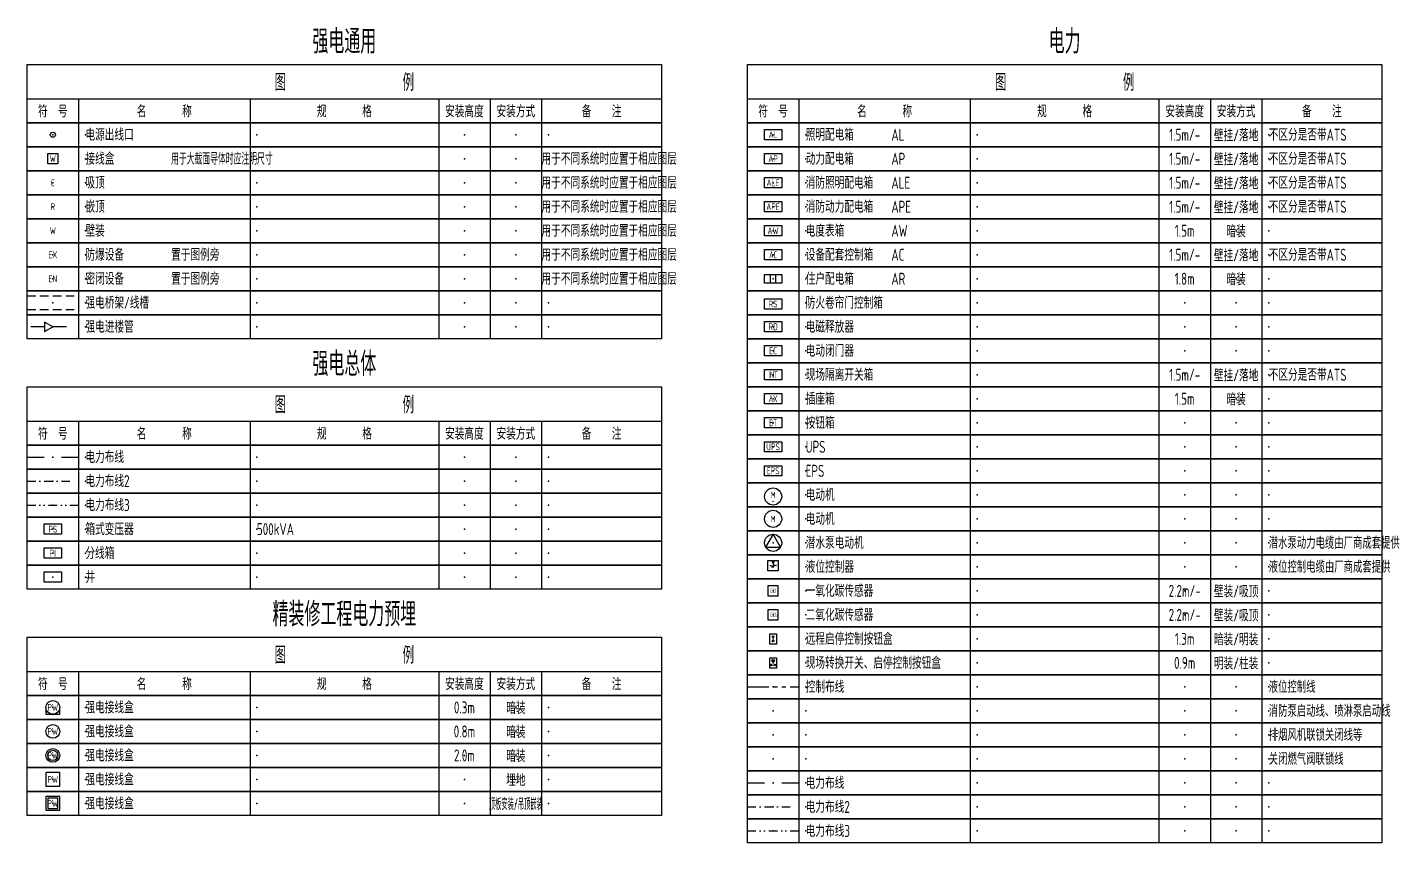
# Model space of a CAD drawing. Header units: millimetres. Extents: x -1582620 to 4754388, y -184455 to 3397362.
# Drawn here: x -692707 to -653207, y 88838 to 112627 of the extents above; entities that cross this region are included whole.
import ezdxf
from ezdxf.enums import TextEntityAlignment as Align

# ---------------------------------------------------------------- set-up
doc = ezdxf.new("R2010")
doc.units = ezdxf.units.MM
doc.header["$LTSCALE"] = 1000
doc.header["$MEASUREMENT"] = 0
for name, pattern in [('DASHDOT', [1, 0.5, -0.25, 0, -0.25]), ('DASHDOT2', [0.5, 0.25, -0.125, 0, -0.125]), ('DIVIDE2', [0.625, 0.25, -0.125, 0, -0.125, 0, -0.125]), ('HIDDEN', [0.375, 0.25, -0.125]), ('PHANTOM2', [1.25, 0.625, -0.125, 0.125, -0.125, 0.125, -0.125])]:
    doc.linetypes.add(name, pattern=pattern)
for name, color, linetype in [('E-BAS-DEVC', 3, 'Continuous'), ('E-CTRL-WIRE', 4, 'PHANTOM2'), ('E-FAS-DEVC', 3, 'Continuous'), ('E-LITE-LITE', 3, 'Continuous'), ('E-POWE-CMTB', 3, 'HIDDEN'), ('E-POWR-BUSH', 111, 'Continuous'), ('E-POWR-DEVC', 3, 'Continuous'), ('E-POWR-EQPM', 3, 'Continuous'), ('E-POWR-WELL', 41, 'Continuous'), ('E-POWR-WIRE', 4, 'DASHDOT'), ('E-POWR-WIRE2', 4, 'DASHDOT2'), ('E-POWR-WIRE3', 4, 'DIVIDE2'), ('E-UNIV-DIAG', 2, 'Continuous'), ('E-UNIV-EL', 140, 'Continuous'), ('E-UNIV-NOTE', 6, 'Continuous')]:
    doc.layers.add(name, color=color, linetype=linetype)
doc.styles.add('TH-STYLE3', font='tssdeng.shx', dxfattribs={"width": 0.65, "bigfont": 'tssdchn.shx'})

# ---------------------------------------------------------------- blocks, each defined once
blk = doc.blocks.new('E-BKTS2')
for p, q in [((0, 0), (185, 0)), ((0, -7), (0, 0)), ((185, 0), (185, -7)), ((185, -7), (0, -7))]:
    blk.add_line(p, q)
at = {"linetype": 'Continuous'}
for p, q in [((15, 0), (15, -7)), ((65, 0), (65, -7)), ((120, 0), (120, -7)), ((135, 0), (135, -7)), ((150, 0), (150, -7))]:
    blk.add_line(p, q, dxfattribs=at)
for p in [(7.5, -3.5), (17, -3.5), (67, -3.5), (127.5, -3.5), (142.5, -3.5), (152, -3.5)]:
    blk.add_point(p, dxfattribs=at)
blk = doc.blocks.new('E-BDB006-1')
for p, q in [((-0.75, -1.25), (-0.75, 1.25)), ((0.75, -1.25), (0.75, 1.25))]:
    blk.add_line(p, q)
blk.add_lwpolyline([(-2.5, -1.25), (-2.5, 1.25), (2.5, 1.25), (2.5, -1.25)], close=True)
blk = doc.blocks.new('E-BDB011')
blk.add_lwpolyline([(-2.5, -1.5), (-2.5, 1.5), (2.5, 1.5), (2.5, -1.5)], close=True)
at = {"layer": 'E-UNIV-EL', "style": 'TH-STYLE3', "width": 0.7}
blk.add_attdef('BOX', text='', height=2, dxfattribs=at).set_placement((0, 0), align=Align.MIDDLE)
blk = doc.blocks.new('E-BDB013')
blk.add_lwpolyline([(-2.5, -1.5), (-2.5, 1.5), (2.5, 1.5), (2.5, -1.5)], close=True)
at = {"layer": 'E-UNIV-EL', "style": 'TH-STYLE3', "width": 0.6}
blk.add_attdef('BOX', text='', height=2, rotation=360, dxfattribs=at).set_placement((0, 0), align=Align.MIDDLE)
blk = doc.blocks.new('E-BKTS1')
blk.add_line((0, -10), (185, -10))
at = {"linetype": 'Continuous'}
for p, q in [((15, -10), (15, -17)), ((65, -10), (65, -17)), ((120, -10), (120, -17)), ((135, -10), (135, -17)), ((150, -10), (150, -17))]:
    blk.add_line(p, q, dxfattribs=at)
blk.add_lwpolyline([(0, 0), (185, 0), (185, -17), (0, -17)], close=True)
at = {"layer": 'E-UNIV-NOTE', "style": 'TH-STYLE3', "width": 0.7}
for s, height, p in [('图                例', 5, (92.5, -5)), ('安装高度', 3.5, (127.5, -13.5)), ('安装方式', 3.5, (142.5, -13.5))]:
    blk.add_text(s, height=height, dxfattribs=at).set_placement(p, align=Align.MIDDLE)
at = {"layer": 'E-UNIV-NOTE', "linetype": 'Continuous', "style": 'TH-STYLE3', "width": 0.7}
for s, p in [('符  号', (7.5, -13.5)), ('名       称', (40, -13.5)), ('规       格', (92.5, -13.5)), ('备    注', (167.5, -13.5))]:
    blk.add_text(s, height=3.5, dxfattribs=at).set_placement(p, align=Align.MIDDLE)
blk = doc.blocks.new('E-BDB051')
blk.add_circle((0, 0), 2.5)
at = {"layer": 'E-UNIV-EL', "style": 'TH-STYLE3', "width": 0.7}
blk.add_text('M', height=1.8, dxfattribs=at).set_placement((0, 0), align=Align.MIDDLE)
blk = doc.blocks.new('E-BDB054')
blk.add_circle((0, 0), 2.5)
at = {"layer": 'E-UNIV-EL'}
blk.add_lwpolyline([(0, 2.5), (-2.17, -1.25), (2.17, -1.25)], close=True, dxfattribs=at)
blk = doc.blocks.new('E-BDB052')
blk.add_circle((0, 0), 2.5)
at = {"layer": 'E-UNIV-EL', "style": 'TH-STYLE3', "width": 0.7}
for s, p in [('M', (0, 0.5)), ('~', (0, -1.5))]:
    blk.add_text(s, height=1.8, dxfattribs=at).set_placement(p, align=Align.MIDDLE)
blk = doc.blocks.new('E-BCABLE01')
for p, q in [((0, 0), (2, 0)), ((3.2, 0), (5.2, 0))]:
    blk.add_line(p, q)
blk.add_lwpolyline([(3.2, -0.69), (3.2, 0.69), (2, 0)], close=True)
blk = doc.blocks.new('E-BT04')
blk.add_lwpolyline([(-2.5, -1.5), (-2.5, 1.5), (2.5, 1.5), (2.5, -1.5)], close=True)
at = {"layer": 'E-UNIV-EL', "style": 'TH-STYLE3', "width": 0.7}
blk.add_attdef('BOX', text='', height=2, dxfattribs=at).set_placement((0, 0), align=Align.MIDDLE)
blk = doc.blocks.new('E-BT03')
blk.add_lwpolyline([(-2.5, -1.5), (-2.5, 1.5), (2.5, 1.5), (2.5, -1.5)], close=True)
at = {"layer": 'E-UNIV-EL', "style": 'TH-STYLE3', "width": 0.7}
blk.add_attdef('BOX', text='', height=2, dxfattribs=at).set_placement((0, 0), align=Align.MIDDLE)
blk = doc.blocks.new('E-BPOWR90')
blk.add_lwpolyline([(-2, 0), (-2, -2), (2, -2), (2, 0)])
blk.add_circle((0, 0), 2)
at = {"layer": 'E-UNIV-EL', "style": 'TH-STYLE3', "width": 0.7}
blk.add_attdef('SOCKET', text='', height=2, dxfattribs=at).set_placement((0, 0), align=Align.MIDDLE)
blk = doc.blocks.new('E-BPOWR91')
blk.add_circle((0, 0), 2)
at = {"layer": 'E-UNIV-EL', "style": 'TH-STYLE3', "width": 0.7}
blk.add_attdef('SOCKET', text='', height=2, dxfattribs=at).set_placement((0, 0), align=Align.MIDDLE)
blk = doc.blocks.new('E-BPOWR91-1')
blk.add_circle((0, 0), 2)
at = {"layer": 'E-UNIV-EL'}
blk.add_circle((0, 0), 1.5, dxfattribs=at)
at = {"layer": 'E-UNIV-EL', "style": 'TH-STYLE3', "width": 0.7}
blk.add_attdef('SOCKET', text='', height=2, dxfattribs=at).set_placement((0, 0), align=Align.MIDDLE)
blk = doc.blocks.new('E-BTELE91-2')
blk.add_lwpolyline([(-2, 2), (-2, -2), (2, -2), (2, 2)], close=True)
at = {"layer": 'E-UNIV-EL', "style": 'TH-STYLE3', "width": 0.6}
blk.add_attdef('SOCKET', text='', height=2, dxfattribs=at).set_placement((0, 0), align=Align.MIDDLE)
blk = doc.blocks.new('E-BPOWR91-3')
blk.add_lwpolyline([(-2, 2), (-2, -2), (2, -2), (2, 2)], close=True)
at = {"layer": 'E-UNIV-EL'}
blk.add_lwpolyline([(-1.5, 1.5), (-1.5, -1.5), (1.5, -1.5), (1.5, 1.5)], close=True, dxfattribs=at)
at = {"layer": 'E-UNIV-EL', "style": 'TH-STYLE3', "width": 0.7}
blk.add_attdef('SOCKET', text='', height=2, dxfattribs=at).set_placement((0, 0), align=Align.MIDDLE)
blk = doc.blocks.new('E-BDB001')
blk.add_lwpolyline([(-2.5, -1.5), (-2.5, 1.5), (2.5, 1.5), (2.5, -1.5)], close=True)
at = {"layer": 'E-UNIV-EL', "style": 'TH-STYLE3', "width": 0.7}
blk.add_attdef('BOX', text='', height=2, dxfattribs=at).set_placement((0, 0), align=Align.MIDDLE)
blk = doc.blocks.new('E-BDB003')
blk.add_lwpolyline([(-2.5, -1.5), (-2.5, 1.5), (2.5, 1.5), (2.5, -1.5)], close=True)
at = {"layer": 'E-UNIV-EL', "style": 'TH-STYLE3', "width": 0.7}
blk.add_attdef('BOX', text='', height=2, dxfattribs=at).set_placement((0, 0), align=Align.MIDDLE)
blk = doc.blocks.new('E-BDB004')
blk.add_lwpolyline([(-2.5, -1.5), (-2.5, 1.5), (2.5, 1.5), (2.5, -1.5)], close=True)
at = {"layer": 'E-UNIV-EL', "style": 'TH-STYLE3', "width": 0.7}
blk.add_attdef('BOX', text='', height=2, dxfattribs=at).set_placement((0, 0), align=Align.MIDDLE)
blk = doc.blocks.new('E-BDB012')
blk.add_lwpolyline([(-2.5, -1.5), (-2.5, 1.5), (2.5, 1.5), (2.5, -1.5)], close=True)
at = {"layer": 'E-UNIV-EL', "style": 'TH-STYLE3', "width": 0.6}
blk.add_attdef('BOX', text='', height=2, dxfattribs=at).set_placement((0, 0), align=Align.MIDDLE)
blk = doc.blocks.new('E-BDB015')
blk.add_lwpolyline([(-2.5, -1.5), (-2.5, 1.5), (2.5, 1.5), (2.5, -1.5)], close=True)
at = {"layer": 'E-UNIV-EL', "style": 'TH-STYLE3', "width": 0.6}
blk.add_attdef('BOX', text='', height=2, rotation=360, dxfattribs=at).set_placement((0, 0), align=Align.MIDDLE)
blk = doc.blocks.new('E-BFAS810')
blk.add_lwpolyline([(-2.5, -1.5), (-2.5, 1.5), (2.5, 1.5), (2.5, -1.5)], close=True)
at = {"layer": 'E-UNIV-EL', "style": 'TH-STYLE3', "width": 0.7}
blk.add_attdef('BOX', text='', height=2, dxfattribs=at).set_placement((0, 0), align=Align.MIDDLE)
blk = doc.blocks.new('E-BDB016')
blk.add_lwpolyline([(-2.5, -1.5), (-2.5, 1.5), (2.5, 1.5), (2.5, -1.5)], close=True)
at = {"layer": 'E-UNIV-EL', "style": 'TH-STYLE3', "width": 0.6}
blk.add_attdef('BOX', text='', height=2, rotation=360, dxfattribs=at).set_placement((0, 0), align=Align.MIDDLE)
blk = doc.blocks.new('E-BDB041')
blk.add_lwpolyline([(-2.5, -1.5), (-2.5, 1.5), (2.5, 1.5), (2.5, -1.5)], close=True)
at = {"layer": 'E-UNIV-EL', "style": 'TH-STYLE3', "width": 0.7}
blk.add_attdef('BOX', text='', height=2, dxfattribs=at).set_placement((0, 0), align=Align.MIDDLE)
blk = doc.blocks.new('E-BDB042')
blk.add_lwpolyline([(-2.5, -1.5), (-2.5, 1.5), (2.5, 1.5), (2.5, -1.5)], close=True)
at = {"layer": 'E-UNIV-EL', "style": 'TH-STYLE3', "width": 0.7}
blk.add_attdef('BOX', text='', height=2, dxfattribs=at).set_placement((0, 0), align=Align.MIDDLE)
blk = doc.blocks.new('E-BS001')
blk.add_lwpolyline([(-1.5, -1.5), (-1.5, 1.5), (1.5, 1.5), (1.5, -1.5)], close=True)
at = {"layer": 'E-UNIV-EL', "style": 'TH-STYLE3', "width": 0.7}
blk.add_attdef('SOCKET', text='', height=2, dxfattribs=at).set_placement((0, 0), align=Align.MIDDLE)
blk = doc.blocks.new('E-BFAS820')
blk.add_lwpolyline([(-2.5, -1.5), (-2.5, 1.5), (2.5, 1.5), (2.5, -1.5)], close=True)
at = {"layer": 'E-UNIV-EL', "style": 'TH-STYLE3', "width": 0.6}
blk.add_attdef('BOX', text='', height=2, dxfattribs=at).set_placement((0, 0), align=Align.MIDDLE)
blk = doc.blocks.new('E-BFAS821')
blk.add_lwpolyline([(-2.5, -1.5), (-2.5, 1.5), (2.5, 1.5), (2.5, -1.5)], close=True)
at = {"layer": 'E-UNIV-EL', "style": 'TH-STYLE3', "width": 0.7}
blk.add_attdef('BOX', text='', height=2, dxfattribs=at).set_placement((0, 0), align=Align.MIDDLE)
blk = doc.blocks.new('E-BFAS630')
blk.add_lwpolyline([(-1.5, -1.5), (-1.5, 1.5), (1.5, 1.5), (1.5, -1.5)], close=True)
at = {"layer": 'E-UNIV-EL'}
for p, q in [((-1, 0), (-0.5, 0)), ((0, 0.71), (0, 0.51)), ((0, 0.41), (0, 0.26)), ((0, 0.16), (0, 0.01)), ((0.2, 1.08), (0.45, 1.08)), ((0, -0.09), (0, -0.29))]:
    blk.add_line(p, q, dxfattribs=at)
blk.add_lwpolyline([(1, 0), (0.5, 0), (-0.5, -0.58)], dxfattribs=at)
blk.add_lwpolyline([(0, 1.46, -0.533333), (0, 0.71, -0.533333)], format="xyb", close=True, dxfattribs=at)
blk = doc.blocks.new('E-BEMS030')
blk.add_lwpolyline([(-1.5, -1.5), (1.5, -1.5), (1.5, 1.5), (-1.5, 1.5)], close=True)
at = {"layer": 'E-UNIV-EL', "style": 'TH-STYLE3', "width": 0.7}
blk.add_attdef('F', text='', height=1.3, dxfattribs=at).set_placement((0, 0), align=Align.MIDDLE)
blk = doc.blocks.new('E-BEMS031')
blk.add_lwpolyline([(-1.5, -1.5), (1.5, -1.5), (1.5, 1.5), (-1.5, 1.5)], close=True)
at = {"layer": 'E-UNIV-EL', "style": 'TH-STYLE3', "width": 0.7}
for tag, height, p in [('F', 1.3, (0, 0)), ('F2', 0.65, (1.08625, -0.3125))]:
    blk.add_attdef(tag, text='', height=height, dxfattribs=at).set_placement(p, align=Align.MIDDLE)
blk = doc.blocks.new('E-BSW121')
blk.add_lwpolyline([(-1, -1.5), (-1, 1.5), (1, 1.5), (1, -1.5)], close=True)
at = {"layer": 'E-UNIV-EL'}
for centre in [(0, 0.625), (0, -0.625)]:
    blk.add_circle(centre, 0.25, dxfattribs=at)
blk = doc.blocks.new('E-BSW122')
blk.add_lwpolyline([(-1, -1.5), (-1, 1.5), (1, 1.5), (1, -1.5)], close=True)
at = {"layer": 'E-UNIV-EL'}
blk.add_line((0, 1), (0, 0.25), dxfattribs=at)
for centre, radius in [((0, 0.625), 0.375), ((-0.5, -0.625), 0.25), ((0.5, -0.625), 0.25)]:
    blk.add_circle(centre, radius, dxfattribs=at)

msp = doc.modelspace()

# ---------------------------------------------------------------- linework, layer by layer
at = {"layer": 'E-CTRL-WIRE'}
msp.add_line((-671706.67, 93388.34), (-670206.67, 93388.34), dxfattribs=at)
at = {"layer": 'E-POWE-CMTB'}
for p, q in [((-692706.67, 104788.34), (-691206.67, 104788.34)), ((-692706.67, 104388.34), (-691206.67, 104388.34))]:
    msp.add_line(p, q, dxfattribs=at)
at = {"layer": 'E-POWR-DEVC'}
msp.add_circle((-691956.67, 109488.34), 75, dxfattribs=at)
at = {"layer": 'E-POWR-WELL'}
msp.add_lwpolyline([(-692206.67, 96438.34), (-692206.67, 96738.34), (-691706.67, 96738.34), (-691706.67, 96438.34)], close=True, dxfattribs=at)
at = {"layer": 'E-POWR-WIRE'}
for p, q in [((-692706.67, 100088.34), (-691206.67, 100088.34)), ((-671706.67, 90588.34), (-670206.67, 90588.34))]:
    msp.add_line(p, q, dxfattribs=at)
at = {"layer": 'E-POWR-WIRE2'}
for p, q in [((-692706.67, 99388.34), (-691206.67, 99388.34)), ((-671706.67, 89888.34), (-670206.67, 89888.34))]:
    msp.add_line(p, q, dxfattribs=at)
at = {"layer": 'E-POWR-WIRE3'}
for p, q in [((-692706.67, 98688.34), (-691206.67, 98688.34)), ((-671706.67, 89188.34), (-670206.67, 89188.34))]:
    msp.add_line(p, q, dxfattribs=at)

# ---------------------------------------------------------------- block references
at = {"layer": 'E-BAS-DEVC', "xscale": 100, "yscale": 100, "zscale": 100}
for name, p, values in [('E-BEMS030', (-670956.67, 96188.34), {'F': 'CO'}), ('E-BEMS031', (-670956.67, 95488.34), {'F': 'CO', 'F2': '2'})]:
    msp.add_blockref(name, p, dxfattribs=at).add_auto_attribs(values)
for name, p in [('E-BSW121', (-670956.67, 94788.34)), ('E-BSW122', (-670956.67, 94088.34))]:
    msp.add_blockref(name, p, dxfattribs=at)
at = {"layer": 'E-FAS-DEVC', "xscale": 100, "yscale": 100, "zscale": 100}
msp.add_blockref('E-BFAS630', (-670956.67, 96923.45), dxfattribs=at)
at = {"layer": 'E-POWR-BUSH', "xscale": 200, "yscale": 200, "zscale": 200, "rotation": 180}
msp.add_blockref('E-BCABLE01', (-691556.67, 103888.34), dxfattribs=at)
at = {"layer": 'E-POWR-DEVC', "xscale": 100, "yscale": 100, "zscale": 100}
for name, p, values in [('E-BS001', (-691956.67, 108788.34), {'SOCKET': 'W'}), ('E-BPOWR90', (-691956.67, 92788.34), {'SOCKET': 'PW'}), ('E-BPOWR91', (-691956.67, 92088.34), {'SOCKET': 'PW'}), ('E-BPOWR91-1', (-691956.67, 91388.34), {'SOCKET': 'PW'}), ('E-BPOWR91-3', (-691956.67, 89988.34), {'SOCKET': 'PW'})]:
    msp.add_blockref(name, p, dxfattribs=at).add_auto_attribs(values)
at = {"layer": 'E-POWR-DEVC'}
ref = msp.add_blockref('E-BTELE91-2', (-691956.67, 90688.34), dxfattribs=dict(at, xscale=100, yscale=100, zscale=100))
ref.add_attrib('SOCKET', 'PW', dxfattribs={"layer": 'E-UNIV-EL', "height": 200, "style": 'TH-STYLE3', "width": 0.7}).set_placement((-691956.67, 90688.34), align=Align.MIDDLE)
at = {"layer": 'E-POWR-EQPM', "xscale": 100, "yscale": 100, "zscale": 100}
for name, p, values in [('E-BDB001', (-670956.67, 109488.34), {'BOX': 'AL'}), ('E-BDB001', (-670956.67, 108788.34), {'BOX': 'AP'}), ('E-BDB003', (-670956.67, 108088.34), {'BOX': 'ALE'}), ('E-BDB004', (-670956.67, 107388.34), {'BOX': 'APE'}), ('E-BDB011', (-670956.67, 106688.34), {'BOX': 'AW'}), ('E-BDB012', (-670956.67, 105988.34), {'BOX': 'AC'}), ('E-BFAS810', (-670956.67, 104552.45), {'BOX': 'RS'}), ('E-BFAS821', (-670956.67, 103188.34), {'BOX': 'EC'}), ('E-BDB015', (-670956.67, 102488.34), {'BOX': 'INT'}), ('E-BDB013', (-670956.67, 101788.34), {'BOX': 'AX'}), ('E-BDB016', (-670956.67, 101088.34), {'BOX': 'BT'}), ('E-BDB041', (-670956.67, 100388.34), {'BOX': 'UPS'}), ('E-BDB042', (-670956.67, 99688.34), {'BOX': 'EPS'}), ('E-BT03', (-691956.67, 97988.34), {'BOX': 'PS'}), ('E-BT04', (-691956.67, 97288.34), {'BOX': 'PI'})]:
    msp.add_blockref(name, p, dxfattribs=at).add_auto_attribs(values)
for name, p in [('E-BDB006-1', (-670956.67, 105288.34)), ('E-BDB052', (-670956.67, 98938.34)), ('E-BDB051', (-670956.67, 98288.34)), ('E-BDB054', (-670956.67, 97588.34))]:
    msp.add_blockref(name, p, dxfattribs=at)
at = {"layer": 'E-POWR-EQPM'}
ref = msp.add_blockref('E-BFAS820', (-670956.67, 103888.34), dxfattribs=dict(at, xscale=100, yscale=100, zscale=100))
ref.add_attrib('BOX', 'RD', dxfattribs={"layer": 'E-UNIV-EL', "height": 200, "style": 'TH-STYLE3', "width": 0.7}).set_placement((-670956.67, 103888.34), align=Align.MIDDLE)
at = {"layer": 'E-UNIV-DIAG', "xscale": 100, "yscale": 100, "zscale": 100}
for name, p in [('E-BKTS1', (-692706.67, 111538.34)), ('E-BKTS1', (-671706.67, 111538.34)), ('E-BKTS2', (-692706.67, 109838.34)), ('E-BKTS2', (-671706.67, 109838.34)), ('E-BKTS2', (-692706.67, 109138.34)), ('E-BKTS2', (-671706.67, 109138.34)), ('E-BKTS2', (-692706.67, 108438.34)), ('E-BKTS2', (-671706.67, 108438.34)), ('E-BKTS2', (-692706.67, 107738.34)), ('E-BKTS2', (-671706.67, 107738.34)), ('E-BKTS2', (-692706.67, 107038.34)), ('E-BKTS2', (-671706.67, 107038.34)), ('E-BKTS2', (-692706.67, 106338.34)), ('E-BKTS2', (-671706.67, 106338.34)), ('E-BKTS2', (-692706.67, 105638.34)), ('E-BKTS2', (-671706.67, 105638.34)), ('E-BKTS2', (-692706.67, 104938.34)), ('E-BKTS2', (-671706.67, 104938.34)), ('E-BKTS2', (-692706.67, 104238.34)), ('E-BKTS2', (-671706.67, 104238.34)), ('E-BKTS2', (-671706.67, 103538.34)), ('E-BKTS2', (-671706.67, 102838.34)), ('E-BKTS1', (-692706.67, 102138.34)), ('E-BKTS2', (-671706.67, 102138.34)), ('E-BKTS2', (-671706.67, 101438.34)), ('E-BKTS2', (-671706.67, 100738.34)), ('E-BKTS2', (-692706.67, 100438.34)), ('E-BKTS2', (-671706.67, 100038.34)), ('E-BKTS2', (-692706.67, 99738.34)), ('E-BKTS2', (-671706.67, 99338.34)), ('E-BKTS2', (-692706.67, 99038.34)), ('E-BKTS2', (-671706.67, 98638.34)), ('E-BKTS2', (-692706.67, 98338.34)), ('E-BKTS2', (-692706.67, 97638.34)), ('E-BKTS2', (-671706.67, 97938.34)), ('E-BKTS2', (-671706.67, 97238.34)), ('E-BKTS2', (-692706.67, 96938.34)), ('E-BKTS2', (-671706.67, 96538.34)), ('E-BKTS2', (-671706.67, 95838.34)), ('E-BKTS1', (-692706.67, 94838.34)), ('E-BKTS2', (-671706.67, 95138.34)), ('E-BKTS2', (-671706.67, 94438.34)), ('E-BKTS2', (-671706.67, 93738.34)), ('E-BKTS2', (-692706.67, 93138.34)), ('E-BKTS2', (-671706.67, 93038.34)), ('E-BKTS2', (-692706.67, 92438.34)), ('E-BKTS2', (-671706.67, 92338.34)), ('E-BKTS2', (-692706.67, 91738.34)), ('E-BKTS2', (-671706.67, 91638.34)), ('E-BKTS2', (-692706.67, 91038.34)), ('E-BKTS2', (-671706.67, 90938.34)), ('E-BKTS2', (-692706.67, 90338.34)), ('E-BKTS2', (-671706.67, 90238.34)), ('E-BKTS2', (-671706.67, 89538.34))]:
    msp.add_blockref(name, p, dxfattribs=at)

# ---------------------------------------------------------------- texts
at = {"layer": 'E-LITE-LITE', "style": 'TH-STYLE3', "width": 0.7}
for s, p in [('C', (-691956.67, 108088.34)), ('R', (-691956.67, 107388.34)), ('W', (-691956.67, 106688.34))]:
    msp.add_text(s, height=200, dxfattribs=at).set_placement(p, align=Align.MIDDLE)
at = {"layer": 'E-POWR-DEVC', "style": 'TH-STYLE3', "width": 0.7}
for s, p in [('EX', (-691956.67, 105988.34)), ('EN', (-691956.67, 105288.34))]:
    msp.add_text(s, height=200, dxfattribs=at).set_placement(p, align=Align.MIDDLE)
at = {"layer": 'E-UNIV-NOTE', "style": 'TH-STYLE3'}
for s, height, width, p in [('强电通用', 700, 0.7, (-683456.67, 112238.34)), ('电力', 700, 0.7, (-662456.67, 112238.34)), ('1.5m/-', 350, 0.7, (-658956.67, 109488.34)), ('壁挂/落地', 350, 0.7, (-657456.67, 109488.34)), ('1.5m/-', 350, 0.7, (-658956.67, 108788.34)), ('壁挂/落地', 350, 0.7, (-657456.67, 108788.34)), ('1.5m/-', 350, 0.7, (-658956.67, 108088.34)), ('壁挂/落地', 350, 0.7, (-657456.67, 108088.34)), ('1.5m/-', 350, 0.7, (-658956.67, 107388.34)), ('壁挂/落地', 350, 0.7, (-657456.67, 107388.34)), ('1.5m', 350, 0.7, (-658956.67, 106688.34)), ('暗装', 350, 0.7, (-657456.67, 106688.34)), ('1.5m/-', 350, 0.7, (-658956.67, 105988.34)), ('壁挂/落地', 350, 0.7, (-657456.67, 105988.34)), ('暗装', 350, 0.7, (-657456.67, 105288.34)), ('1.8m', 350, 0.7, (-658956.67, 105288.34)), ('强电总体', 700, 0.7, (-683456.67, 102838.34)), ('1.5m/-', 350, 0.7, (-658956.67, 102488.34)), ('壁挂/落地', 350, 0.7, (-657456.67, 102488.34)), ('1.5m', 350, 0.7, (-658956.67, 101788.34)), ('暗装', 350, 0.7, (-657456.67, 101788.34)), ('壁装/吸顶', 350, 0.7, (-657456.67, 96188.34)), ('2.2m/-', 350, 0.7, (-658956.67, 96188.34)), ('精装修工程电力预埋', 700, 0.7, (-683456.67, 95538.34)), ('2.2m/-', 350, 0.7, (-658956.67, 95488.34)), ('壁装/吸顶', 350, 0.7, (-657456.67, 95488.34)), ('1.3m', 350, 0.7, (-658956.67, 94788.34)), ('暗装/明装', 350, 0.7, (-657456.67, 94788.34)), ('0.9m', 350, 0.7, (-658956.67, 94088.34)), ('明装/柱装', 350, 0.7, (-657456.67, 94088.34)), ('0.3m', 350, 0.7, (-679956.67, 92788.34)), ('暗装', 350, 0.7, (-678456.67, 92788.34)), ('0.8m', 350, 0.7, (-679956.67, 92088.34)), ('暗装', 350, 0.7, (-678456.67, 92088.34)), ('2.0m', 350, 0.7, (-679956.67, 91388.34)), ('暗装', 350, 0.7, (-678456.67, 91388.34)), ('埋地', 350, 0.7, (-678456.67, 90688.34)), ('顶板安装/吊顶嵌装', 350, 0.4, (-678456.67, 89988.34))]:
    msp.add_text(s, height=height, dxfattribs=dict(at, width=width)).set_placement(p, align=Align.MIDDLE)
at = {"layer": 'E-UNIV-NOTE', "style": 'TH-STYLE3', "width": 0.7}
for s, p in [('电源出线口', (-691006.67, 109488.34)), ('照明配电箱', (-670006.67, 109488.34)), ('AL', (-667506.67, 109488.34)), ('接线盒', (-691006.67, 108788.34)), ('动力配电箱', (-670006.67, 108788.34)), ('AP', (-667506.67, 108788.34)), ('吸顶', (-691006.67, 108088.34)), ('消防照明配电箱', (-670006.67, 108088.34)), ('ALE', (-667506.67, 108088.34)), ('嵌顶', (-691006.67, 107388.34)), ('消防动力配电箱', (-670006.67, 107388.34)), ('APE', (-667506.67, 107388.34)), ('壁装', (-691006.67, 106688.34)), ('电度表箱', (-670006.67, 106688.34)), ('AW', (-667506.67, 106688.34)), ('防爆设备', (-691006.67, 105988.34)), ('设备配套控制箱', (-670006.67, 105988.34)), ('AC', (-667506.67, 105988.34)), ('密闭设备', (-691006.67, 105288.34)), ('住户配电箱', (-670006.67, 105288.34)), ('AR', (-667506.67, 105288.34)), ('强电桥架/线槽', (-691006.67, 104588.34)), ('强电进楼管', (-691006.67, 103888.34)), ('电磁释放器', (-670006.67, 103888.34)), ('电动闭门器', (-670006.67, 103188.34)), ('现场隔离开关箱', (-670006.67, 102488.34)), ('插座箱', (-670006.67, 101788.34)), ('按钮箱', (-670006.67, 101088.34)), ('UPS', (-670006.67, 100388.34)), ('电力布线', (-691006.67, 100088.34)), ('电力布线2', (-691006.67, 99388.34)), ('EPS', (-670006.67, 99688.34)), ('电动机', (-670006.67, 98988.34)), ('电力布线3', (-691006.67, 98688.34)), ('电动机', (-670006.67, 98288.34)), ('箱式变压器', (-691006.67, 97988.34)), ('500kVA', (-686006.67, 97988.34)), ('潜水泵电动机', (-670006.67, 97588.34)), ('分线箱', (-691006.67, 97288.34)), ('井', (-691006.67, 96588.34)), ('液位控制器', (-670006.67, 96888.34)), ('一氧化碳传感器', (-670006.67, 96188.34)), ('二氧化碳传感器', (-670006.67, 95488.34)), ('远程启停控制按钮盒', (-670006.67, 94788.34)), ('现场转换开关、启停控制按钮盒', (-670006.67, 94088.34)), ('控制布线', (-670006.67, 93388.34)), ('电力布线', (-670006.67, 90588.34)), ('电力布线2', (-670006.67, 89888.34)), ('电力布线3', (-670006.67, 89188.34))]:
    msp.add_text(s, height=350, dxfattribs=at).set_placement(p, align=Align.MIDDLE_LEFT)
at = {"layer": 'E-UNIV-NOTE', "color": 1, "style": 'TH-STYLE3'}
for s, width, p in [('不区分是否带ATS', 0.7, (-656506.67, 109488.34)), ('用于大截面导体时应注明尺寸', 0.5, (-688506.67, 108788.34)), ('用于不同系统时应置于相应图层', 0.7, (-677706.67, 108788.34)), ('不区分是否带ATS', 0.7, (-656506.67, 108788.34)), ('用于不同系统时应置于相应图层', 0.7, (-677706.67, 108088.34)), ('不区分是否带ATS', 0.7, (-656506.67, 108088.34)), ('用于不同系统时应置于相应图层', 0.7, (-677706.67, 107388.34)), ('不区分是否带ATS', 0.7, (-656506.67, 107388.34)), ('用于不同系统时应置于相应图层', 0.7, (-677706.67, 106688.34)), ('置于图例旁', 0.7, (-688506.67, 105988.34)), ('用于不同系统时应置于相应图层', 0.7, (-677706.67, 105988.34)), ('不区分是否带ATS', 0.7, (-656506.67, 105988.34)), ('置于图例旁', 0.7, (-688506.67, 105288.34)), ('用于不同系统时应置于相应图层', 0.7, (-677706.67, 105288.34)), ('不区分是否带ATS', 0.7, (-656506.67, 102488.34)), ('潜水泵动力电缆由厂商成套提供', 0.6, (-656506.67, 97588.34)), ('液位控制电缆由厂商成套提供', 0.6, (-656506.67, 96888.34)), ('液位控制线', 0.6, (-656506.67, 93388.34)), ('消防泵启动线、喷淋泵启动线', 0.6, (-656506.67, 92688.34)), ('排烟风机联锁关闭线等', 0.6, (-656506.67, 91988.34)), ('关闭燃气阀联锁线', 0.6, (-656506.67, 91288.34))]:
    msp.add_text(s, height=350, dxfattribs=dict(at, width=width)).set_placement(p, align=Align.MIDDLE_LEFT)
at = {"layer": 'E-UNIV-NOTE', "linetype": 'Continuous', "style": 'TH-STYLE3', "width": 0.7}
for s, p in [('防火卷帘门控制箱', (-670006.67, 104588.34)), ('强电接线盒', (-691006.67, 92788.34)), ('强电接线盒', (-691006.67, 92088.34)), ('强电接线盒', (-691006.67, 91388.34)), ('强电接线盒', (-691006.67, 90688.34)), ('强电接线盒', (-691006.67, 89988.34))]:
    msp.add_text(s, height=350, dxfattribs=at).set_placement(p, align=Align.MIDDLE_LEFT)

doc.saveas('drawing.dxf')
